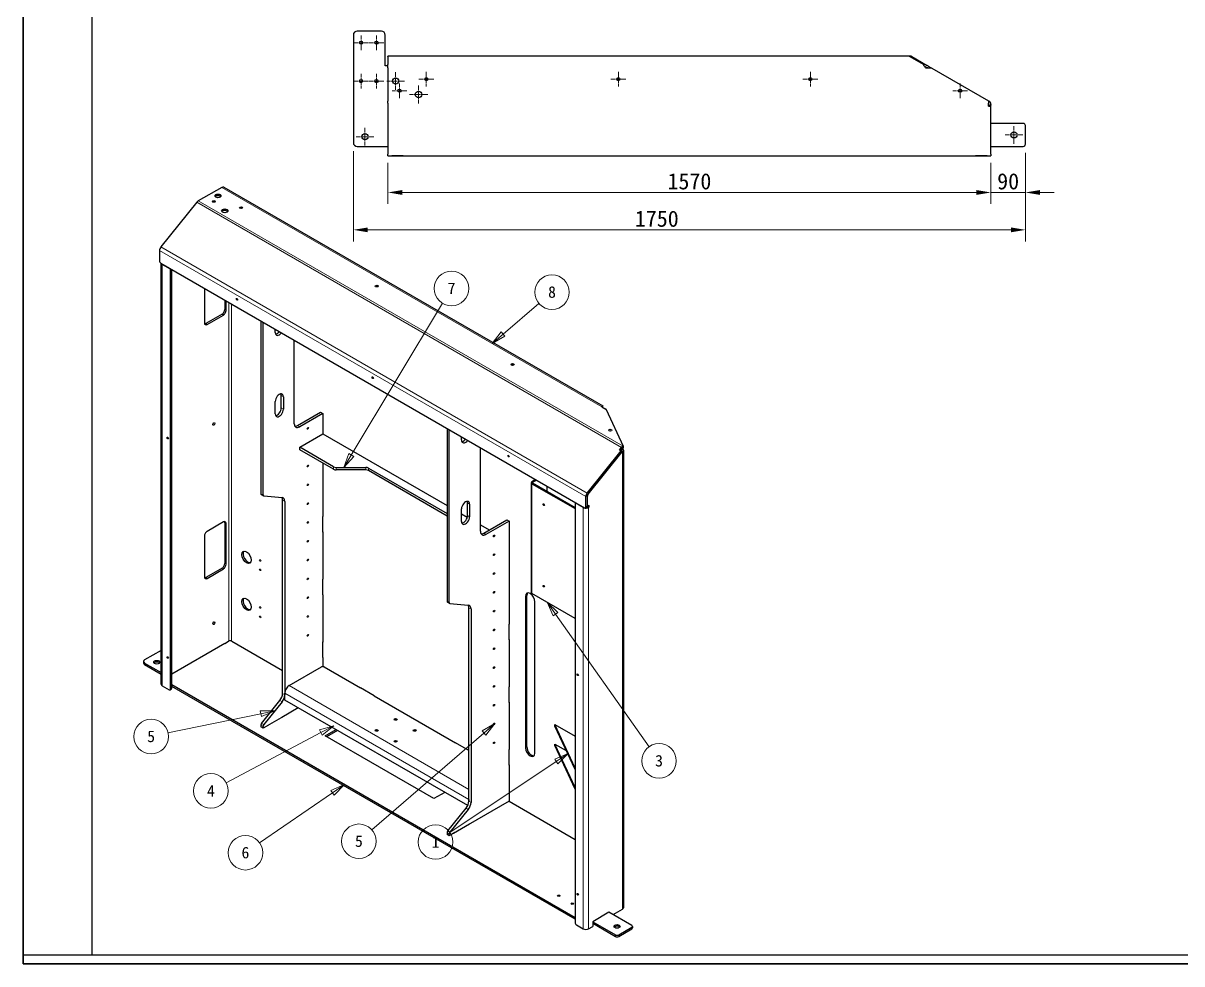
# Model space of a CAD drawing. Header units: millimetres. Extents: x 90 to 6218, y 82 to 4373.
# Drawn here: x 90 to 3107, y 82 to 2532 of the extents above; entities that cross this region are included whole.
import ezdxf
from ezdxf.enums import TextEntityAlignment as Align

# ---------------------------------------------------------------- set-up
doc = ezdxf.new("R2010")
doc.units = ezdxf.units.MM
doc.header["$LTSCALE"] = 15
doc.linetypes.add('CHAIN', pattern=[0.3543, 0.2362, -0.0295, 0.0591, -0.0295])
for name, color, linetype, lineweight, true_color in [('中心标记 (ISO)', 1, 'CHAIN', 18, 0xff0000), ('尺寸 (ISO)', 7, 'Continuous', 18, 0x008000), ('符号 (ISO)', 7, 'Continuous', 18, 0x008000)]:
    doc.layers.add(name, color=color, linetype=linetype, lineweight=lineweight, true_color=true_color)
for name, color, linetype, lineweight in [('可见 (ISO)', 7, 'Continuous', 25), ('可见窄的 (ISO)', 7, 'Continuous', 18), ('图框 (ISO)', 7, 'Continuous', 35)]:
    doc.layers.add(name, color=color, linetype=linetype, lineweight=lineweight)
doc.styles.get("Standard").update_dxf_attribs({"font": 'simfang.ttf'})
doc.styles.add('最新国标', font='simfang.ttf')
doc.styles.add('注释文本 (ISO)', font='simfang.ttf')
doc.dimstyles.new('默认 (GB)', dxfattribs={"dimscale": 15, "dimtxt": 2.8, "dimasz": 2.5, "dimexe": 2, "dimexo": 1.5, "dimgap": 0.5, "dimtad": 1, "dimtoh": 1, "dimdsep": 46, "dimtxsty": '最新国标', "dimcen": 0.09, "dimdle": 10, "dimclrd": 256, "dimclre": 256, "dimclrt": 256, "dimazin": 2, "dimtfac": 0.535714, "dimtdec": 3, "dimtmove": 0, "dimatfit": 3, "dimfxl": 0, "dimtolj": 1, "dimlwd": -1, "dimlwe": -1, "dimarcsym": 0})

# ---------------------------------------------------------------- blocks, each defined once
blk = doc.blocks.new('图框 最新国标')
at = {"layer": '图框 (ISO)'}
for p, q in [((6, 7), (6, 291.5)), ((6, 7), (6, 5.5)), ((6, 7), (6, 5.5)), ((414.5, 5.5), (6, 5.5))]:
    blk.add_line(p, q, dxfattribs=at)
at = {"layer": '图框 (ISO)', "color": 7, "linetype": 'Continuous', "lineweight": 25}
for p, q in [((18, 7), (18, 290)), ((413, 7), (6, 7)), ((413, 7), (18, 7))]:
    blk.add_line(p, q, dxfattribs=at)
at = {"layer": '图框 (ISO)', "lineweight": 30}
blk.add_attdef('零件代号', text='', height=2.5, rotation=180, dxfattribs=at).set_placement((35.5, 286), align=Align.MIDDLE_CENTER)
blk = doc.blocks.new('*D13')
at = {"layer": 'Defpoints', "color": 0, "transparency": 16777216}
for p in [(949.8, 2221.5), (2699.8, 2217.5), (2699.8, 1994.1)]:
    blk.add_point(p, dxfattribs=at)
at = {"layer": '尺寸 (ISO)', "color": 116, "true_color": 0x00803f, "transparency": 16777216}
for p, q in [((949.8, 2199), (949.8, 1964.1)), ((2699.8, 2195), (2699.8, 1964.1)), ((987.3, 1994.1), (2662.3, 1994.1))]:
    blk.add_line(p, q, dxfattribs=at)
for points in [[(987.3, 2000.3), (987.3, 1987.8), (949.8, 1994.1)], [(2662.3, 2000.3), (2662.3, 1987.8), (2699.8, 1994.1)]]:
    blk.add_solid(points, dxfattribs=at)
at = {"layer": '尺寸 (ISO)', "transparency": 16777216, "insert": (1739.8, 2022.8), "char_height": 42, "attachment_point": 5, "style": '最新国标'}
blk.add_mtext('\\A1;1750', dxfattribs=at)
blk = doc.blocks.new('*D19')
at = {"layer": 'Defpoints', "color": 0, "transparency": 16777216}
for p in [(2699.8, 2217.5), (2609.8, 2191.5), (2699.8, 2091.5)]:
    blk.add_point(p, dxfattribs=at)
at = {"layer": '尺寸 (ISO)', "color": 116, "true_color": 0x00803f, "transparency": 16777216}
for p, q in [((2699.8, 2195), (2699.8, 2061.5)), ((2609.8, 2169), (2609.8, 2061.5)), ((2572.3, 2091.5), (2534.8, 2091.5)), ((2609.8, 2091.5), (2699.8, 2091.5)), ((2737.3, 2091.5), (2774.8, 2091.5))]:
    blk.add_line(p, q, dxfattribs=at)
for points in [[(2572.3, 2097.7), (2572.3, 2085.2), (2609.8, 2091.5)], [(2737.3, 2097.7), (2737.3, 2085.2), (2699.8, 2091.5)]]:
    blk.add_solid(points, dxfattribs=at)
at = {"layer": '尺寸 (ISO)', "transparency": 16777216, "insert": (2654.8, 2120.2), "char_height": 42, "attachment_point": 5, "style": '最新国标'}
blk.add_mtext('\\A1;90', dxfattribs=at)
blk = doc.blocks.new('*D20')
at = {"layer": 'Defpoints', "color": 0, "transparency": 16777216}
for p in [(1039.8, 2191.5), (2609.8, 2191.5), (1039.8, 2091.5)]:
    blk.add_point(p, dxfattribs=at)
at = {"layer": '尺寸 (ISO)', "color": 116, "true_color": 0x00803f, "transparency": 16777216}
for p, q in [((1039.8, 2169), (1039.8, 2061.5)), ((2609.8, 2169), (2609.8, 2061.5)), ((2572.3, 2091.5), (1077.3, 2091.5))]:
    blk.add_line(p, q, dxfattribs=at)
for points in [[(1077.3, 2097.7), (1077.3, 2085.2), (1039.8, 2091.5)], [(2572.3, 2097.7), (2572.3, 2085.2), (2609.8, 2091.5)]]:
    blk.add_solid(points, dxfattribs=at)
at = {"layer": '尺寸 (ISO)', "transparency": 16777216, "insert": (1824.8, 2120.2), "char_height": 42, "attachment_point": 5, "style": '最新国标'}
blk.add_mtext('\\A1;1570', dxfattribs=at)
blk = doc.blocks.new('引出序号1')
at = {"layer": '符号 (ISO)'}
for p, q in [((89.31, 114.84), (95.53, 120.17)), ((88.99, 115.22), (87.42, 113.21)), ((89.31, 114.84), (87.42, 113.21)), ((89.64, 114.46), (88.99, 115.22)), ((87.42, 113.21), (89.64, 114.46))]:
    blk.add_line(p, q, dxfattribs=at)
at = {"layer": '符号 (ISO)', "flags": 128}
blk.add_lwpolyline([(88.99, 115.22), (87.42, 113.21), (89.64, 114.46), (88.99, 115.22)], dxfattribs=at)
at = {"layer": '符号 (ISO)'}
blk.add_circle((97.8, 122.12), 3, dxfattribs=at)
blk.add_solid([(88.99, 115.22), (87.42, 113.21), (89.64, 114.46), (88.99, 115.22)], dxfattribs=at)
at = {"layer": '符号 (ISO)', "insert": (97.8, 122.13), "char_height": 2, "attachment_point": 5, "style": '注释文本 (ISO)'}
blk.add_mtext('8', dxfattribs=at)
blk = doc.blocks.new('引出序号2')
at = {"layer": '符号 (ISO)'}
for p, q in [((61.77, 36.61), (59.42, 35.61)), ((59.71, 35.2), (61.77, 36.61)), ((59.99, 34.78), (61.77, 36.61)), ((59.71, 35.2), (47.04, 26.49)), ((59.42, 35.61), (59.99, 34.78))]:
    blk.add_line(p, q, dxfattribs=at)
at = {"layer": '符号 (ISO)', "flags": 128}
blk.add_lwpolyline([(59.99, 34.78), (61.77, 36.61), (59.42, 35.61), (59.99, 34.78)], dxfattribs=at)
at = {"layer": '符号 (ISO)'}
blk.add_circle((44.58, 24.79), 3, dxfattribs=at)
blk.add_solid([(59.99, 34.78), (61.77, 36.61), (59.42, 35.61), (59.99, 34.78)], dxfattribs=at)
at = {"layer": '符号 (ISO)', "insert": (44.58, 24.8), "char_height": 2, "attachment_point": 5, "style": '注释文本 (ISO)'}
blk.add_mtext('6', dxfattribs=at)
blk = doc.blocks.new('引出序号3')
at = {"layer": '符号 (ISO)'}
for p, q in [((59.91, 46.83), (57.46, 46.1)), ((57.7, 45.66), (59.91, 46.83)), ((57.93, 45.22), (59.91, 46.83)), ((57.7, 45.66), (41.23, 36.93)), ((57.46, 46.1), (57.93, 45.22))]:
    blk.add_line(p, q, dxfattribs=at)
at = {"layer": '符号 (ISO)', "flags": 128}
blk.add_lwpolyline([(57.93, 45.22), (59.91, 46.83), (57.46, 46.1), (57.93, 45.22)], dxfattribs=at)
at = {"layer": '符号 (ISO)'}
blk.add_circle((38.59, 35.53), 3, dxfattribs=at)
blk.add_solid([(57.93, 45.22), (59.91, 46.83), (57.46, 46.1), (57.93, 45.22)], dxfattribs=at)
at = {"layer": '符号 (ISO)', "insert": (38.59, 35.53), "char_height": 2, "attachment_point": 5, "style": '注释文本 (ISO)'}
blk.add_mtext('4', dxfattribs=at)
blk = doc.blocks.new('引出序号4')
at = {"layer": '符号 (ISO)'}
for p, q in [((47.24, 48.93), (31.14, 45.58)), ((49.69, 49.44), (47.14, 49.42)), ((47.14, 49.42), (47.35, 48.44)), ((47.24, 48.93), (49.69, 49.44)), ((47.35, 48.44), (49.69, 49.44))]:
    blk.add_line(p, q, dxfattribs=at)
at = {"layer": '符号 (ISO)', "flags": 128}
blk.add_lwpolyline([(47.35, 48.44), (49.69, 49.44), (47.14, 49.42), (47.35, 48.44)], dxfattribs=at)
at = {"layer": '符号 (ISO)'}
blk.add_circle((28.21, 44.96), 3, dxfattribs=at)
blk.add_solid([(47.35, 48.44), (49.69, 49.44), (47.14, 49.42), (47.35, 48.44)], dxfattribs=at)
at = {"layer": '符号 (ISO)', "insert": (28.21, 44.98), "char_height": 2, "attachment_point": 5, "style": '注释文本 (ISO)'}
blk.add_mtext('5', dxfattribs=at)
blk = doc.blocks.new('引出序号5')
at = {"layer": '符号 (ISO)'}
for p, q in [((87.87, 47.21), (85.65, 45.95)), ((85.98, 45.57), (87.87, 47.21)), ((86.3, 45.19), (87.87, 47.21)), ((85.98, 45.57), (66.55, 28.74)), ((85.65, 45.95), (86.3, 45.19))]:
    blk.add_line(p, q, dxfattribs=at)
at = {"layer": '符号 (ISO)', "flags": 128}
blk.add_lwpolyline([(86.3, 45.19), (87.87, 47.21), (85.65, 45.95), (86.3, 45.19)], dxfattribs=at)
at = {"layer": '符号 (ISO)'}
blk.add_circle((64.28, 26.78), 3, dxfattribs=at)
blk.add_solid([(86.3, 45.19), (87.87, 47.21), (85.65, 45.95), (86.3, 45.19)], dxfattribs=at)
at = {"layer": '符号 (ISO)', "insert": (64.28, 26.79), "char_height": 2, "attachment_point": 5, "style": '注释文本 (ISO)'}
blk.add_mtext('5', dxfattribs=at)
blk = doc.blocks.new('引出序号6')
at = {"layer": '符号 (ISO)'}
for p, q in [((62.95, 93.84), (78.81, 120.2)), ((62.52, 94.09), (61.66, 91.69)), ((62.95, 93.84), (61.66, 91.69)), ((61.66, 91.69), (63.38, 93.58)), ((63.38, 93.58), (62.52, 94.09))]:
    blk.add_line(p, q, dxfattribs=at)
at = {"layer": '符号 (ISO)', "flags": 128}
blk.add_lwpolyline([(62.52, 94.09), (61.66, 91.69), (63.38, 93.58), (62.52, 94.09)], dxfattribs=at)
at = {"layer": '符号 (ISO)'}
blk.add_circle((80.36, 122.77), 3, dxfattribs=at)
blk.add_solid([(62.52, 94.09), (61.66, 91.69), (63.38, 93.58), (62.52, 94.09)], dxfattribs=at)
at = {"layer": '符号 (ISO)', "insert": (80.36, 122.78), "char_height": 2, "attachment_point": 5, "style": '注释文本 (ISO)'}
blk.add_mtext('7', dxfattribs=at)
blk = doc.blocks.new('引出序号7')
at = {"layer": '符号 (ISO)'}
for p, q in [((98.41, 66.23), (96.97, 68.27)), ((98.82, 66.52), (96.97, 68.27)), ((96.97, 68.27), (98, 65.94)), ((98, 65.94), (98.82, 66.52)), ((98.41, 66.23), (114.65, 43.18))]:
    blk.add_line(p, q, dxfattribs=at)
at = {"layer": '符号 (ISO)', "flags": 128}
blk.add_lwpolyline([(98.82, 66.52), (96.97, 68.27), (98, 65.94), (98.82, 66.52)], dxfattribs=at)
at = {"layer": '符号 (ISO)'}
blk.add_circle((116.38, 40.74), 3, dxfattribs=at)
blk.add_solid([(98.82, 66.52), (96.97, 68.27), (98, 65.94), (98.82, 66.52)], dxfattribs=at)
at = {"layer": '符号 (ISO)', "insert": (116.38, 40.75), "char_height": 2, "attachment_point": 5, "style": '注释文本 (ISO)'}
blk.add_mtext('3', dxfattribs=at)
blk = doc.blocks.new('引出序号8')
at = {"layer": '符号 (ISO)'}
for p, q in [((98.55, 40.63), (80.08, 28.3)), ((100.63, 42.01), (98.27, 41.04)), ((98.27, 41.04), (98.83, 40.21)), ((98.55, 40.63), (100.63, 42.01)), ((98.83, 40.21), (100.63, 42.01))]:
    blk.add_line(p, q, dxfattribs=at)
at = {"layer": '符号 (ISO)', "flags": 128}
blk.add_lwpolyline([(98.83, 40.21), (100.63, 42.01), (98.27, 41.04), (98.83, 40.21)], dxfattribs=at)
at = {"layer": '符号 (ISO)'}
blk.add_circle((77.59, 26.65), 3, dxfattribs=at)
blk.add_solid([(98.83, 40.21), (100.63, 42.01), (98.27, 41.04), (98.83, 40.21)], dxfattribs=at)
at = {"layer": '符号 (ISO)', "insert": (77.59, 26.65), "char_height": 2, "attachment_point": 5, "style": '注释文本 (ISO)'}
blk.add_mtext('1', dxfattribs=at)

msp = doc.modelspace()

# ---------------------------------------------------------------- linework, layer by layer
at = {"layer": '中心标记 (ISO)', "ltscale": 2.842813}
for p, q in [((988.952, 2481.494), (950.576, 2481.494)), ((969.764, 2500.682), (969.764, 2462.306)), ((1028.952, 2481.494), (990.576, 2481.494)), ((1009.764, 2500.682), (1009.764, 2462.306)), ((969.764, 2400.682), (969.764, 2362.306)), ((1009.764, 2400.682), (1009.764, 2362.306)), ((1158.952, 2386.494), (1120.576, 2386.494)), ((1139.764, 2405.682), (1139.764, 2367.306)), ((1658.952, 2386.494), (1620.576, 2386.494)), ((1639.764, 2405.682), (1639.764, 2367.306)), ((2158.952, 2386.494), (2120.576, 2386.494)), ((2139.764, 2405.682), (2139.764, 2367.306)), ((988.952, 2381.494), (950.576, 2381.494)), ((1028.952, 2381.494), (990.576, 2381.494)), ((1088.952, 2356.494), (1050.576, 2356.494)), ((1069.764, 2375.682), (1069.764, 2337.306)), ((2548.952, 2356.494), (2510.576, 2356.494)), ((2529.764, 2375.682), (2529.764, 2337.306))]:
    msp.add_line(p, q, dxfattribs=at)
at = {"layer": '中心标记 (ISO)', "ltscale": 3.407603}
for p, q in [((1059.764, 2404.494), (1059.764, 2358.494)), ((1082.764, 2381.494), (1036.764, 2381.494)), ((2669.764, 2264.494), (2669.764, 2218.494)), ((1002.764, 2236.494), (956.764, 2236.494)), ((979.764, 2259.494), (979.764, 2213.494)), ((2692.764, 2241.494), (2646.764, 2241.494))]:
    msp.add_line(p, q, dxfattribs=at)
at = {"layer": '中心标记 (ISO)', "ltscale": 3.481683}
for p, q in [((1119.764, 2369.994), (1119.764, 2322.994)), ((1143.264, 2346.494), (1096.264, 2346.494))]:
    msp.add_line(p, q, dxfattribs=at)
at = {"layer": '可见 (ISO)'}
for p, q in [((1022.764, 2511.494), (959.764, 2511.494)), ((949.764, 2501.494), (949.764, 2221.494)), ((1032.764, 2421.494), (1032.764, 2501.494)), ((2398.203, 2446.494), (1039.764, 2446.494)), ((1039.764, 2445.155), (1039.764, 2446.494)), ((1039.764, 2445.155), (1039.764, 2424.381)), ((2398.203, 2446.494), (2398.203, 2445.155)), ((2399.238, 2446.494), (2398.203, 2446.494)), ((2434.184, 2424.381), (2398.203, 2445.155)), ((2399.238, 2444.557), (2399.238, 2446.494)), ((2402.729, 2442.541), (2404.238, 2445.155)), ((2404.238, 2445.155), (2443.999, 2422.199)), ((1039.764, 2421.494), (1032.764, 2421.494)), ((1039.764, 2415.721), (1039.764, 2424.381)), ((1039.764, 2415.721), (1039.764, 2329.174)), ((2436.742, 2420.615), (2441.499, 2417.869)), ((2439.184, 2415.721), (2453.879, 2415.721)), ((2441.499, 2417.869), (2444.333, 2416.232)), ((2446.833, 2420.562), (2443.999, 2422.199)), ((2445.219, 2415.721), (2444.333, 2416.232)), ((2446.833, 2420.562), (2456.379, 2415.051)), ((2456.379, 2415.051), (2603.764, 2329.958)), ((1039.764, 2324.174), (1039.764, 2329.174)), ((1039.764, 2324.174), (1039.764, 2191.494)), ((2604.764, 2329.381), (2603.764, 2329.958)), ((2603.764, 2329.958), (2603.764, 2329.174)), ((2603.764, 2329.174), (2603.764, 2324.174)), ((2603.764, 2316.38), (2603.764, 2324.174)), ((2603.764, 2318.88), (2609.764, 2318.88)), ((2603.764, 2316.38), (2609.764, 2316.38)), ((2604.764, 2318.88), (2604.764, 2320.721)), ((2604.764, 2320.03), (2604.764, 2318.88)), ((2609.764, 2320.721), (2609.764, 2318.88)), ((2609.764, 2316.38), (2609.764, 2318.88)), ((2609.764, 2191.494), (2609.764, 2316.38)), ((2693.764, 2271.494), (2609.764, 2271.494)), ((2699.764, 2217.494), (2699.764, 2265.494)), ((959.764, 2211.494), (1039.764, 2211.494)), ((2609.764, 2211.494), (2693.764, 2211.494)), ((1039.764, 2186.494), (1039.764, 2191.494)), ((1039.764, 2186.494), (2609.764, 2186.494)), ((1079.764, 2186.494), (1049.764, 2186.494)), ((1079.764, 2186.494), (1079.764, 2186.494)), ((2569.764, 2186.494), (2569.764, 2186.494)), ((2599.764, 2186.494), (2569.764, 2186.494)), ((2609.764, 2191.494), (2609.764, 2186.494)), ((607.187, 2104.62), (545.989, 2069.288)), ((612.187, 2105.116), (1599.074, 1535.336)), ((542.453, 2066.153), (448.635, 1949.441)), ((445.099, 1940.328), (445.099, 1913.075)), ((448.635, 1906.951), (1551.721, 1270.084)), ((449.241, 810.789), (449.241, 1906.601)), ((473.383, 1891.846), (452.17, 1904.094)), ((474.09, 1892.254), (473.383, 1891.846)), ((473.383, 798.541), (473.383, 1891.846)), ((476.919, 800.583), (476.919, 1890.621)), ((561.772, 1841.632), (561.772, 1751.801)), ((614.805, 1811.013), (614.805, 1786.502)), ((618.34, 1784.461), (618.34, 1808.972)), ((607.734, 1774.255), (565.307, 1749.76)), ((568.843, 1747.719), (611.269, 1772.214)), ((708.85, 1756.716), (708.85, 1306.872)), ((714.507, 1303.606), (714.507, 1753.45)), ((746.327, 1726.898), (746.327, 1735.079)), ((795.824, 1489.297), (795.824, 1706.501)), ((746.327, 1514.609), (746.327, 1547.269)), ((761.883, 1530.122), (761.883, 1562.782)), ((767.54, 1559.516), (767.54, 1526.856)), ((804.309, 1484.399), (864.413, 1519.1)), ((870.07, 1515.834), (809.966, 1481.133)), ((864.413, 1519.1), (870.07, 1515.834)), ((870.07, 1515.834), (870.07, 1462.761)), ((1596.726, 1533.31), (1607.117, 1527.31)), ((1597.673, 1532.763), (1599.314, 1534.804)), ((1608.411, 1526.016), (1652.459, 1431.108)), ((809.966, 1428.06), (870.07, 1462.761)), ((870.07, 1462.761), (1193.925, 1275.784)), ((1193.925, 1476.658), (1193.925, 1026.813)), ((1199.582, 1023.547), (1199.582, 1473.392)), ((1231.402, 1446.84), (1231.402, 1455.02)), ((898.254, 1377.087), (809.966, 1428.06)), ((809.966, 1421.528), (809.966, 1428.06)), ((898.254, 1370.555), (809.966, 1421.528)), ((1280.899, 1209.239), (1280.899, 1426.443)), ((1558.792, 1308.491), (1647.099, 1418.346)), ((1642.857, 1420.796), (1648.368, 1427.652)), ((1642.857, 1420.796), (1647.099, 1418.346)), ((1645.445, 1419.302), (1650.136, 1425.137)), ((1647.099, 1418.346), (1648.867, 1415.832)), ((1647.432, 1421.774), (1647.928, 1420.706)), ((1647.753, 1422.173), (1652.11, 1422.847)), ((1652.459, 1431.108), (1651.904, 1430.787)), ((1652.459, 1427.025), (1651.904, 1426.705)), ((1652.11, 1422.847), (1652.11, 1426.824)), ((1652.757, 1421.453), (1652.11, 1422.847)), ((1652.459, 1431.108), (1652.459, 1427.025)), ((1653.098, 1419.959), (1653.098, 228.719)), ((1648.867, 1415.832), (1560.56, 1305.976)), ((1561.267, 1306.384), (1648.514, 1414.921)), ((1648.514, 1414.921), (1648.255, 1415.07)), ((1650.169, 1415.876), (1648.514, 1414.921)), ((870.07, 1386.827), (870.07, 1247.206)), ((905.325, 1375.396), (981.894, 1375.396)), ((981.894, 1368.864), (905.325, 1368.864)), ((988.965, 1373.705), (1193.925, 1255.371)), ((1193.925, 1248.839), (988.965, 1367.173)), ((1412.785, 1335.388), (1412.785, 1049.614)), ((1424.456, 1343.561), (1414.542, 1337.837)), ((1414.542, 1332.938), (1526.972, 1268.027)), ((1416.664, 1336.613), (1426.577, 1342.336)), ((1526.972, 1270.476), (1416.664, 1334.163)), ((709.885, 1304.583), (715.542, 1301.317)), ((716.274, 1301.091), (764.004, 1296.828)), ((1454.848, 1312.118), (1454.848, 1326.014)), ((1555.257, 1272.125), (1555.257, 1299.379)), ((1558.792, 1301.42), (1558.792, 1274.166)), ((1559.146, 1273.538), (1559.146, 1300.917)), ((765.418, 786.332), (765.418, 1290.034)), ((771.075, 1286.768), (771.075, 783.066)), ((1231.402, 1234.551), (1231.402, 1267.21)), ((1246.958, 1250.064), (1246.958, 1282.724)), ((1252.615, 1279.458), (1252.615, 1246.798)), ((1527.693, 1283.957), (1526.972, 1283.541)), ((1548.186, 1271.293), (1526.972, 1283.541)), ((1526.972, 1283.541), (1526.972, 190.251)), ((1554.221, 1269.836), (1557.757, 1271.877)), ((1559.146, 1273.538), (1558.773, 1273.754)), ((1559.146, 1273.538), (1558.792, 1273.334)), ((1564.096, 1276.396), (1559.146, 1273.538)), ((1560.56, 1274.355), (1564.096, 1272.314)), ((1562.328, 1271.293), (1564.096, 1272.314)), ((1564.096, 1272.314), (1564.096, 1276.396)), ((870.07, 1206.79), (870.07, 1247.615)), ((1231.402, 1254.146), (1246.325, 1245.531)), ((1289.385, 1204.34), (1349.489, 1239.041)), ((1349.489, 1239.041), (1355.145, 1235.775)), ((611.269, 1233.326), (568.843, 1208.831)), ((614.805, 1231.285), (614.805, 1125.14)), ((618.34, 1123.099), (618.34, 1229.244)), ((870.07, 1207.198), (870.07, 1083.907)), ((1280.899, 1225.569), (1303.527, 1212.505)), ((1355.145, 1235.775), (1295.041, 1201.074)), ((1355.145, 1235.775), (1355.145, 967.148)), ((561.772, 1196.584), (561.772, 1090.439)), ((607.734, 1112.893), (565.307, 1088.398)), ((568.843, 1086.357), (611.269, 1110.852)), ((870.07, 1043.49), (870.07, 1084.315)), ((870.07, 1043.899), (870.07, 920.608)), ((1397.925, 1039.612), (1397.925, 645.244)), ((1401.461, 647.285), (1401.461, 1041.653)), ((1526.972, 982.253), (1414.542, 1047.165)), ((1194.961, 1024.524), (1200.617, 1021.258)), ((1201.35, 1021.032), (1249.079, 1016.769)), ((1250.494, 506.274), (1250.494, 1009.976)), ((1256.15, 1006.71), (1256.15, 503.008)), ((1422.674, 630.955), (1422.674, 1025.323)), ((1355.145, 926.731), (1355.145, 967.556)), ((614.805, 916.933), (476.919, 837.325)), ((614.805, 916.933), (624.704, 922.649)), ((633.189, 922.649), (765.418, 846.306)), ((870.07, 880.191), (870.07, 921.016)), ((1355.145, 927.14), (1355.145, 803.849)), ((449.241, 898.912), (406.208, 874.067)), ((870.07, 880.599), (870.07, 856.542)), ((403.279, 869.985), (403.279, 865.902)), ((406.208, 865.902), (449.241, 841.057)), ((406.208, 861.82), (449.241, 836.975)), ((782.389, 807.115), (866.535, 855.696)), ((873.606, 855.696), (968.358, 800.991)), ((452.17, 806.706), (469.848, 796.5)), ((472.348, 796.253), (475.883, 798.294)), ((1526.972, 202.499), (476.919, 808.748)), ((1526.972, 198.416), (476.919, 804.665)), ((771.075, 769.556), (771.075, 787.519)), ((1004.067, 780.374), (968.004, 801.195)), ((1355.145, 763.432), (1355.145, 804.257)), ((710.618, 708.731), (758.347, 768.108)), ((764.004, 764.842), (716.274, 705.465)), ((1247.498, 494.493), (771.075, 769.556)), ((1003.713, 780.578), (1215.845, 658.104)), ((1355.145, 763.84), (1355.145, 640.549)), ((767.54, 726.69), (725.113, 702.195)), ((806.431, 749.143), (763.297, 724.24)), ((708.85, 704.175), (708.85, 699.337)), ((714.507, 696.071), (708.85, 699.337)), ((728.649, 704.236), (714.507, 696.071)), ((714.507, 696.071), (714.507, 700.909)), ((1474.515, 701.454), (1474.515, 705.537)), ((1474.515, 705.537), (1526.972, 675.25)), ((1526.972, 592.507), (1474.515, 705.537)), ((1526.972, 588.424), (1474.515, 701.454)), ((876.434, 676.067), (904.718, 692.397)), ((1159.277, 512.768), (876.434, 676.067)), ((908.254, 690.356), (879.97, 674.026)), ((1250.494, 638.1), (1215.492, 658.308)), ((1355.145, 600.133), (1355.145, 640.958)), ((1474.515, 650.831), (1474.515, 654.914)), ((1474.515, 654.914), (1504.021, 637.879)), ((1526.972, 541.884), (1474.515, 654.914)), ((1526.972, 537.802), (1474.515, 650.831)), ((1355.145, 600.541), (1355.145, 505.827)), ((1187.561, 529.098), (1159.277, 512.768)), ((1195.693, 428.673), (1243.423, 488.049)), ((1249.079, 484.783), (1201.35, 425.407)), ((1355.145, 505.827), (1248.372, 444.182)), ((1250.494, 510.726), (1250.494, 506.274)), ((1355.145, 505.827), (1526.972, 406.623)), ((1193.925, 424.117), (1193.925, 419.279)), ((1213.724, 424.178), (1199.582, 416.013)), ((1252.615, 446.631), (1210.189, 422.136)), ((1199.582, 416.013), (1193.925, 419.279)), ((1199.582, 416.013), (1199.582, 420.851)), ((1615.361, 216.788), (1572.934, 192.293)), ((1674.758, 182.495), (1615.361, 216.788)), ((1625.967, 210.664), (1650.169, 224.637)), ((1530.508, 184.128), (1548.186, 173.921)), ((1572.934, 192.293), (1632.331, 158)), ((1572.934, 192.293), (1572.934, 180.045)), ((1572.934, 188.21), (1632.331, 153.917)), ((1562.328, 173.921), (1572.934, 180.045)), ((1640.817, 158), (1674.758, 177.596)), ((1640.817, 153.917), (1674.758, 173.513)), ((1676.515, 180.045), (1676.515, 175.963))]:
    msp.add_line(p, q, dxfattribs=at)
for centre, radius in [((969.764, 2481.494), 4.188), ((1009.764, 2481.494), 4.188), ((969.764, 2381.494), 4.188), ((1009.764, 2381.494), 4.188), ((1059.764, 2381.494), 8), ((1139.764, 2386.494), 4.188), ((1639.764, 2386.494), 4.188), ((2139.764, 2386.494), 4.188), ((1069.764, 2356.494), 4.188), ((1119.764, 2346.494), 8.5), ((2529.764, 2356.494), 4.188), ((979.764, 2236.494), 8), ((2669.764, 2241.494), 8)]:
    msp.add_circle(centre, radius, dxfattribs=at)
for centre, radius, start, end in [((959.764, 2501.494), 10, 90, 180), ((1022.764, 2501.494), 10, 0, 90), ((2399.238, 2436.494), 10, 60, 90), ((2453.879, 2410.721), 5, 60, 90), ((2599.764, 2320.721), 5, 0, 36.869898), ((2598.764, 2320.03), 6, 0, 33.555636), ((2599.764, 2320.721), 10, 0, 60), ((2693.764, 2265.494), 6, 0, 90), ((959.764, 2221.494), 10, 180, 270), ((2693.764, 2217.494), 6, 270, 0), ((1049.764, 2196.494), 10, 269.79298, 270), ((2599.764, 2196.494), 10, 270, 270.20702)]:
    msp.add_arc(centre, radius, start, end, dxfattribs=at)
for centre, major_axis in [((597.127, 2082.482), (-8, 0)), ((586.52, 2068.194), (-4.188, 0)), ((657.231, 2051.864), (-4.188, 0)), ((614.805, 2043.699), (-8.5, 0)), ((1010.784, 1847.74), (-4.188, 0)), ((646.625, 1813.038), (1.229, -2.129)), ((1364.338, 1643.616), (-4.188, 0)), ((1000.178, 1608.914), (1.229, -2.129)), ((586.52, 1488.481), (2.094, 3.627)), ((831.179, 1477.05), (1.229, 2.129)), ((466.312, 1451.739), (1.229, -2.129)), ((1618.896, 1472.151), (-4.188, 0)), ((1353.731, 1404.79), (1.229, -2.129)), ((831.179, 1379.07), (1.229, 2.129)), ((831.179, 1330.081), (1.229, 2.129)), ((831.179, 1281.091), (1.229, 2.129)), ((1445.655, 1278.233), (-1.229, 2.129)), ((831.179, 1232.101), (1.229, 2.129)), ((831.179, 1183.111), (1.229, 2.129)), ((1316.255, 1196.992), (1.229, 2.129)), ((671.727, 1141.266), (-8.75, 15.155)), ((1316.255, 1148.002), (1.229, 2.129)), ((707.082, 1133.101), (-1.229, 2.129)), ((831.179, 1134.121), (1.229, 2.129)), ((707.082, 1108.606), (-1.229, 2.129)), ((831.179, 1085.132), (1.229, 2.129)), ((1316.255, 1099.012), (1.229, 2.129)), ((1445.655, 1065.944), (-1.229, 2.129)), ((671.727, 1018.791), (-8.75, 15.155)), ((831.179, 1036.142), (1.229, 2.129)), ((1316.255, 1050.022), (1.229, 2.129)), ((707.082, 1010.626), (-1.229, 2.129)), ((1316.255, 1001.033), (1.229, 2.129)), ((586.52, 970.006), (2.094, 3.627)), ((707.082, 986.131), (-1.229, 2.129)), ((831.179, 987.152), (1.229, 2.129)), ((831.179, 938.162), (1.229, 2.129)), ((1316.255, 952.043), (1.229, 2.129)), ((1316.255, 903.053), (1.229, 2.129)), ((466.312, 880.191), (1.229, -2.129)), ((438.028, 867.944), (8, 0)), ((1316.255, 854.063), (1.229, 2.129)), ((1534.044, 835.284), (1.229, -2.129)), ((1316.255, 805.073), (1.229, 2.129)), ((1316.255, 756.084), (1.229, 2.129)), ((1059.928, 719.137), (-4.188, 0)), ((1316.255, 707.094), (1.229, 2.129)), ((1010.431, 690.56), (-4.188, 0)), ((1059.928, 661.982), (-4.188, 0)), ((1109.426, 690.56), (-4.188, 0)), ((1316.255, 658.104), (1.229, 2.129)), ((1484.546, 259.654), (3.324, 0)), ((1534.044, 263.736), (1.229, -2.129)), ((1519.901, 239.241), (3.324, 0)), ((1636.574, 180.045), (8, 0))]:
    msp.add_ellipse(centre, major_axis=major_axis, ratio=0.57735027, dxfattribs=at)
for centre, major_axis, start_param, end_param in [((597.127, 2078.4), (8, 0), 0.45776212, 2.68383053), ((607.187, 2096.455), (5, 8.66), 0, 0.78539816), ((545.989, 2061.123), (-5, -8.66), 3.92699082, 4.45058959), ((586.52, 2064.111), (4.188, 0), 1.00508178, 2.13651088), ((614.805, 2039.616), (8.5, 0), 0.4289819, 2.71261076), ((657.231, 2047.781), (4.188, 0), 1.00508178, 2.13651088), ((452.17, 1944.411), (-5, -8.66), 4.45058959, 5.49778714), ((448.635, 1911.034), (2.5, -4.33), 3.92699082, 5.49778714), ((459.241, 1908.176), (-10, 0), 0.33441095, 0.78539816), ((1010.784, 1843.657), (4.188, 0), 1.00508178, 2.13651088), ((607.734, 1782.42), (5, 8.66), 3.92699082, 5.49778714), ((611.269, 1780.379), (-5, -8.66), 0.78539816, 2.35619449), ((568.843, 1755.884), (-5, -8.66), 5.49778714, 7.06858347), ((565.307, 1757.925), (-5, -8.66), 0.36136712, 0.78539816), ((756.933, 1733.022), (-7.5, -12.99), 5.49778714, 7.61697831), ((751.276, 1736.288), (-7.5, -12.99), 0.38668863, 1.333793), ((1364.338, 1639.533), (4.188, 0), 1.00508178, 2.13651088), ((756.933, 1553.392), (7.5, 12.99), 5.49778714, 8.6393798), ((751.276, 1556.658), (7.5, 12.99), 5.49778714, 5.89649668), ((756.933, 1520.733), (-7.5, -12.99), 5.49778714, 8.6393798), ((751.276, 1523.999), (-7.5, -12.99), 0.38668863, 2.35619449), ((1603.582, 1525.269), (5, 0), 0.26179939, 0.78539816), ((582.985, 1490.522), (-2.094, -3.627), 1.00508178, 2.13651088), ((809.966, 1497.462), (-10, -17.321), 5.49778714, 7.06858347), ((804.309, 1500.728), (-10, -17.321), 0.28675655, 0.78539816), ((1236.352, 1456.229), (-7.5, -12.99), 0.38668863, 1.333793), ((1618.896, 1468.069), (4.188, 0), 1.00508178, 2.13651088), ((1242.008, 1452.963), (-7.5, -12.99), 5.49778714, 7.61697831), ((1643.098, 1419.959), (5, 0), 5.65826664, 6.54498469), ((1651.904, 1422.622), (5, 8.66), 0.78539816, 1.30899694), ((1651.904, 1422.622), (2.5, 4.33), 0.78539816, 1.30899694), ((1643.098, 1419.959), (10, 0), 5.49778714, 6.54498469), ((905.325, 1381.17), (-10, 0), 0.78539816, 1.57079633), ((905.325, 1374.638), (10, 0), 3.92699082, 4.71238898), ((981.894, 1369.623), (-10, 0), 3.92699082, 4.71238898), ((981.894, 1363.091), (10, 0), 0.78539816, 1.57079633), ((1418.785, 1335.388), (-6, 0), 5.49778714, 7.06858347), ((1418.785, 1335.388), (-3, 0), 5.49778714, 7.06858347), ((712.385, 1308.913), (-2.5, -4.33), 5.49778714, 6.28318531), ((718.042, 1305.647), (-2.5, -4.33), 5.49778714, 6.54498469), ((1562.328, 1303.461), (5, 8.66), 1.30899694, 2.35619449), ((1562.328, 1303.461), (-2.5, -4.33), 4.45058959, 5.49778714), ((1563.388, 1303.366), (-3, -5.196), 4.45058959, 5.49778714), ((751.276, 1281.869), (10, 17.321), 5.49778714, 5.99702625), ((756.933, 1278.603), (10, 17.321), 5.49778714, 6.54498469), ((1242.008, 1273.334), (7.5, 12.99), 5.49778714, 8.6393798), ((1236.352, 1276.6), (7.5, 12.99), 5.49778714, 5.89649668), ((1447.776, 1279.458), (1.229, -2.129), 4.18247682, 5.24230114), ((1555.257, 1275.376), (-10, 0), 0.78539816, 1.24621913), ((1551.721, 1274.166), (2.5, -4.33), 5.49778714, 7.06858347), ((1555.257, 1275.376), (-10, 0), 1.42452612, 2.35619449), ((1555.257, 1276.208), (2.5, -4.33), 0, 0.78539816), ((1555.257, 1275.376), (5, 0), 5.47125976, 5.49778714), ((1242.008, 1240.674), (-7.5, -12.99), 5.49778714, 8.6393798), ((1236.352, 1243.94), (-7.5, -12.99), 0.38668863, 2.35619449), ((568.843, 1200.666), (5, 8.66), 0.78539816, 2.35619449), ((611.269, 1225.161), (5, 8.66), 5.49778714, 7.06858347), ((607.734, 1227.202), (5, 8.66), 5.49778714, 5.92181818), ((1295.041, 1217.404), (-10, -17.321), 5.49778714, 7.06858347), ((1289.385, 1220.67), (-10, -17.321), 0.28675655, 0.78539816), ((675.262, 1143.307), (8.75, -15.155), 3.34502339, 6.07975457), ((607.734, 1121.058), (5, 8.66), 3.92699082, 5.49778714), ((611.269, 1119.017), (-5, -8.66), 0.78539816, 2.35619449), ((568.843, 1094.522), (-5, -8.66), 5.49778714, 7.06858347), ((565.307, 1096.563), (-5, -8.66), 0.36136712, 0.78539816), ((1447.776, 1067.169), (1.229, -2.129), 4.18247682, 5.24230114), ((675.262, 1020.833), (8.75, -15.155), 3.34502339, 6.07975457), ((1197.461, 1028.854), (-2.5, -4.33), 5.49778714, 6.28318531), ((1410.3, 1032.468), (-8.75, 15.155), 3.92699082, 7.06858347), ((1413.835, 1034.509), (-8.75, 15.155), 0.20343074, 0.78539816), ((1418.785, 1049.614), (-6, 0), 0, 0.78539816), ((1203.117, 1025.588), (-2.5, -4.33), 5.49778714, 6.54498469), ((1236.352, 1001.811), (10, 17.321), 5.49778714, 5.99702625), ((1242.008, 998.545), (10, 17.321), 5.49778714, 6.54498469), ((582.985, 972.047), (-2.094, -3.627), 1.00508178, 2.13651088), ((628.947, 920.199), (6, 0), 0.78539816, 2.35619449), ((413.279, 869.985), (-10, 0), 5.49778714, 7.06858347), ((413.279, 865.902), (-10, 0), 0, 0.78539816), ((438.028, 863.861), (-8, 0), 3.59935477, 5.82542319), ((870.07, 853.655), (5, 0), 0.78539816, 2.35619449), ((459.241, 810.789), (-10, 0), 0, 0.78539816), ((469.848, 800.583), (2.5, -4.33), 5.49778714, 7.06858347), ((473.383, 802.624), (2.5, -4.33), 0, 0.78539816), ((751.276, 778.167), (-10, -17.321), 1.30899694, 2.35619449), ((782.389, 794.051), (8, 13.856), 0.78539816, 2.35619449), ((756.933, 774.901), (10, 17.321), 4.45058959, 5.49778714), ((712.385, 706.216), (-2.5, -4.33), 4.45058959, 5.49778714), ((718.042, 702.95), (2.5, 4.33), 1.30899694, 2.35619449), ((1410.3, 638.1), (8.75, -15.155), 3.92699082, 7.06858347), ((1413.835, 640.141), (8.75, -15.155), 3.92699082, 6.07975457), ((1236.352, 498.109), (-10, -17.321), 1.30899694, 2.35619449), ((1242.008, 494.843), (10, 17.321), 4.45058959, 5.49778714), ((1197.461, 426.158), (-2.5, -4.33), 4.45058959, 5.49778714), ((1203.117, 422.892), (2.5, 4.33), 1.30899694, 2.35619449), ((1643.098, 228.719), (10, 0), 5.49778714, 6.28318531), ((1530.508, 188.21), (2.5, -4.33), 3.92699082, 5.49778714), ((1670.515, 180.045), (6, 0), 5.49778714, 7.06858347), ((1555.257, 178.004), (10, 0), 3.92699082, 5.49778714), ((1636.574, 175.963), (-8, 0), 3.59935477, 5.82542319), ((1636.574, 160.449), (-6, 0), 0.78539816, 2.35619449), ((1636.574, 156.367), (6, 0), 3.92699082, 5.49778714), ((1670.515, 175.963), (6, 0), 5.49778714, 6.28318531)]:
    msp.add_ellipse(centre, major_axis=major_axis, ratio=0.57735027, start_param=start_param, end_param=end_param, dxfattribs=at)
for points in [[(2439.184, 2415.721), (2437.985, 2418.231), (2436.787, 2420.728), (2435.588, 2422.559), (2435.12, 2423.275), (2434.652, 2423.891), (2434.184, 2424.381)], [(1596.726, 1533.31), (1597.653, 1534.824), (1598.571, 1535.526), (1599.019, 1535.362), (1599.194, 1535.297), (1599.298, 1535.106), (1599.314, 1534.804)]]:
    msp.add_open_spline(points, degree=3, knots=[0, 0, 0, 0, 0.75299965, 0.75299965, 0.75299965, 1.04719755, 1.04719755, 1.04719755, 1.04719755], dxfattribs=at)
at = {"layer": '可见窄的 (ISO)'}
for p, q in [((607.187, 2104.62), (1596.726, 1533.31)), ((542.453, 2066.153), (1648.368, 1427.652)), ((1651.904, 1430.787), (545.989, 2069.288)), ((445.099, 1940.328), (1555.257, 1299.379)), ((1558.792, 1308.491), (448.635, 1949.441)), ((452.17, 1904.094), (452.877, 1904.502)), ((452.17, 806.706), (452.17, 1904.094)), ((614.805, 1786.502), (618.34, 1784.461)), ((625.411, 1804.889), (625.411, 922.998)), ((632.482, 922.998), (632.482, 1800.807)), ((611.269, 1772.214), (607.734, 1774.255)), ((565.307, 1749.76), (568.843, 1747.719)), ((761.883, 1562.782), (767.54, 1559.516)), ((761.883, 1530.122), (767.54, 1526.856)), ((809.966, 1481.133), (804.309, 1484.399)), ((1647.928, 1420.706), (1652.757, 1421.453)), ((1647.928, 1420.706), (1647.928, 1419.212)), ((1648.368, 1427.652), (1650.136, 1425.137)), ((1651.904, 1426.705), (1651.904, 1430.787)), ((1647.925, 1417.172), (1650.169, 1415.876)), ((1650.169, 1415.876), (1650.169, 224.637)), ((898.254, 1377.087), (898.254, 1370.555)), ((905.325, 1368.864), (905.325, 1375.396)), ((981.894, 1375.396), (981.894, 1368.864)), ((988.965, 1367.173), (988.965, 1373.705)), ((1414.542, 1337.837), (1416.664, 1336.613)), ((1414.542, 1332.938), (1416.664, 1334.163)), ((1414.542, 1047.165), (1414.542, 1332.938)), ((1416.664, 1336.613), (1416.664, 1334.163)), ((714.507, 1303.606), (708.85, 1306.872)), ((1559.146, 1300.917), (1558.792, 1301.121)), ((1561.008, 1306.534), (1561.267, 1306.384)), ((765.418, 1290.034), (771.075, 1286.768)), ((1246.958, 1282.724), (1252.615, 1279.458)), ((1548.906, 1271.709), (1548.186, 1271.293)), ((1548.186, 1271.293), (1548.186, 173.921)), ((1555.257, 1272.125), (1558.792, 1274.166)), ((1558.792, 1273.334), (1562.328, 1271.293)), ((1562.328, 173.921), (1562.328, 1271.293)), ((1246.958, 1250.064), (1252.615, 1246.798)), ((618.34, 1229.244), (614.805, 1231.285)), ((1295.041, 1201.074), (1289.385, 1204.34)), ((614.805, 1125.14), (618.34, 1123.099)), ((565.307, 1088.398), (568.843, 1086.357)), ((611.269, 1110.852), (607.734, 1112.893)), ((1199.582, 1023.547), (1193.925, 1026.813)), ((1401.461, 1041.653), (1397.925, 1039.612)), ((1250.494, 1009.976), (1256.15, 1006.71)), ((406.208, 861.82), (406.208, 865.902)), ((473.383, 798.541), (476.919, 800.583)), ((771.075, 783.066), (765.418, 786.332)), ((1250.494, 510.726), (771.075, 787.519)), ((1250.494, 536.854), (782.389, 807.115)), ((758.347, 768.108), (764.004, 764.842)), ((708.85, 704.175), (714.507, 700.909)), ((716.274, 705.465), (710.618, 708.731)), ((1401.461, 647.285), (1397.925, 645.244)), ((1243.423, 488.049), (1249.079, 484.783)), ((1256.15, 503.008), (1250.494, 506.274)), ((1193.925, 424.117), (1199.582, 420.851)), ((1201.35, 425.407), (1195.693, 428.673)), ((1632.331, 158), (1632.331, 153.917)), ((1640.817, 153.917), (1640.817, 158)), ((1674.758, 177.596), (1674.758, 173.513))]:
    msp.add_line(p, q, dxfattribs=at)

# ---------------------------------------------------------------- block references
at = {"xscale": 15, "yscale": 15, "zscale": 15}
msp.add_blockref('图框 最新国标', (0, 0), dxfattribs=at)
at = {"layer": '符号 (ISO)', "xscale": 15, "yscale": 15, "zscale": 15}
for name in ['引出序号6', '引出序号1', '引出序号7', '引出序号4', '引出序号3', '引出序号5', '引出序号8', '引出序号2']:
    msp.add_blockref(name, (0, 0), dxfattribs=at)

# ---------------------------------------------------------------- dimensions: what is measured, and where the dimension line sits
at = {"layer": '尺寸 (ISO)', "color": 116, "true_color": 0x00803f}
dim = msp.add_linear_dim(base=(2699.764, 1994.065), p1=(949.764, 2221.494), p2=(2699.764, 2217.494), angle=180, dimstyle='默认 (GB)', override={"dimgap": 0.5, "dimtoh": 0, "dimdec": 2, "dimtol": 0, "dimlim": 0, "dimtp": 0, "dimtm": 0, "dimtdec": 3, "dimtofl": 0, "dimatfit": 1}, dxfattribs=at)
dim.commit()
dim.dimension.update_dxf_attribs({"geometry": '*D13', "text_midpoint": (1739.764, 1994.065), "dimtype": 160})
for base, p2, override, picture, middle in [((2699.764, 2091.468), (2699.764, 2217.494), {"dimgap": 0.5, "dimtoh": 0, "dimdec": 2, "dimtol": 0, "dimlim": 0, "dimtp": 0, "dimtm": 0, "dimtdec": 3, "dimtofl": 1, "dimatfit": 1}, '*D19', (2654.764, 2091.468)), ((1039.764, 2091.468), (1039.764, 2191.494), {"dimgap": 0.5, "dimtoh": 0, "dimdec": 2, "dimtol": 0, "dimlim": 0, "dimtp": 0, "dimtm": 0, "dimtdec": 3, "dimtofl": 0, "dimatfit": 1}, '*D20', (1824.764, 2091.468))]:
    dim = msp.add_linear_dim(base=base, p1=(2609.764, 2191.494), p2=p2, dimstyle='默认 (GB)', override=override, dxfattribs=at)
    dim.commit()
    dim.dimension.update_dxf_attribs({"geometry": picture, "text_midpoint": middle, "dimtype": 160})

doc.saveas('drawing.dxf')
